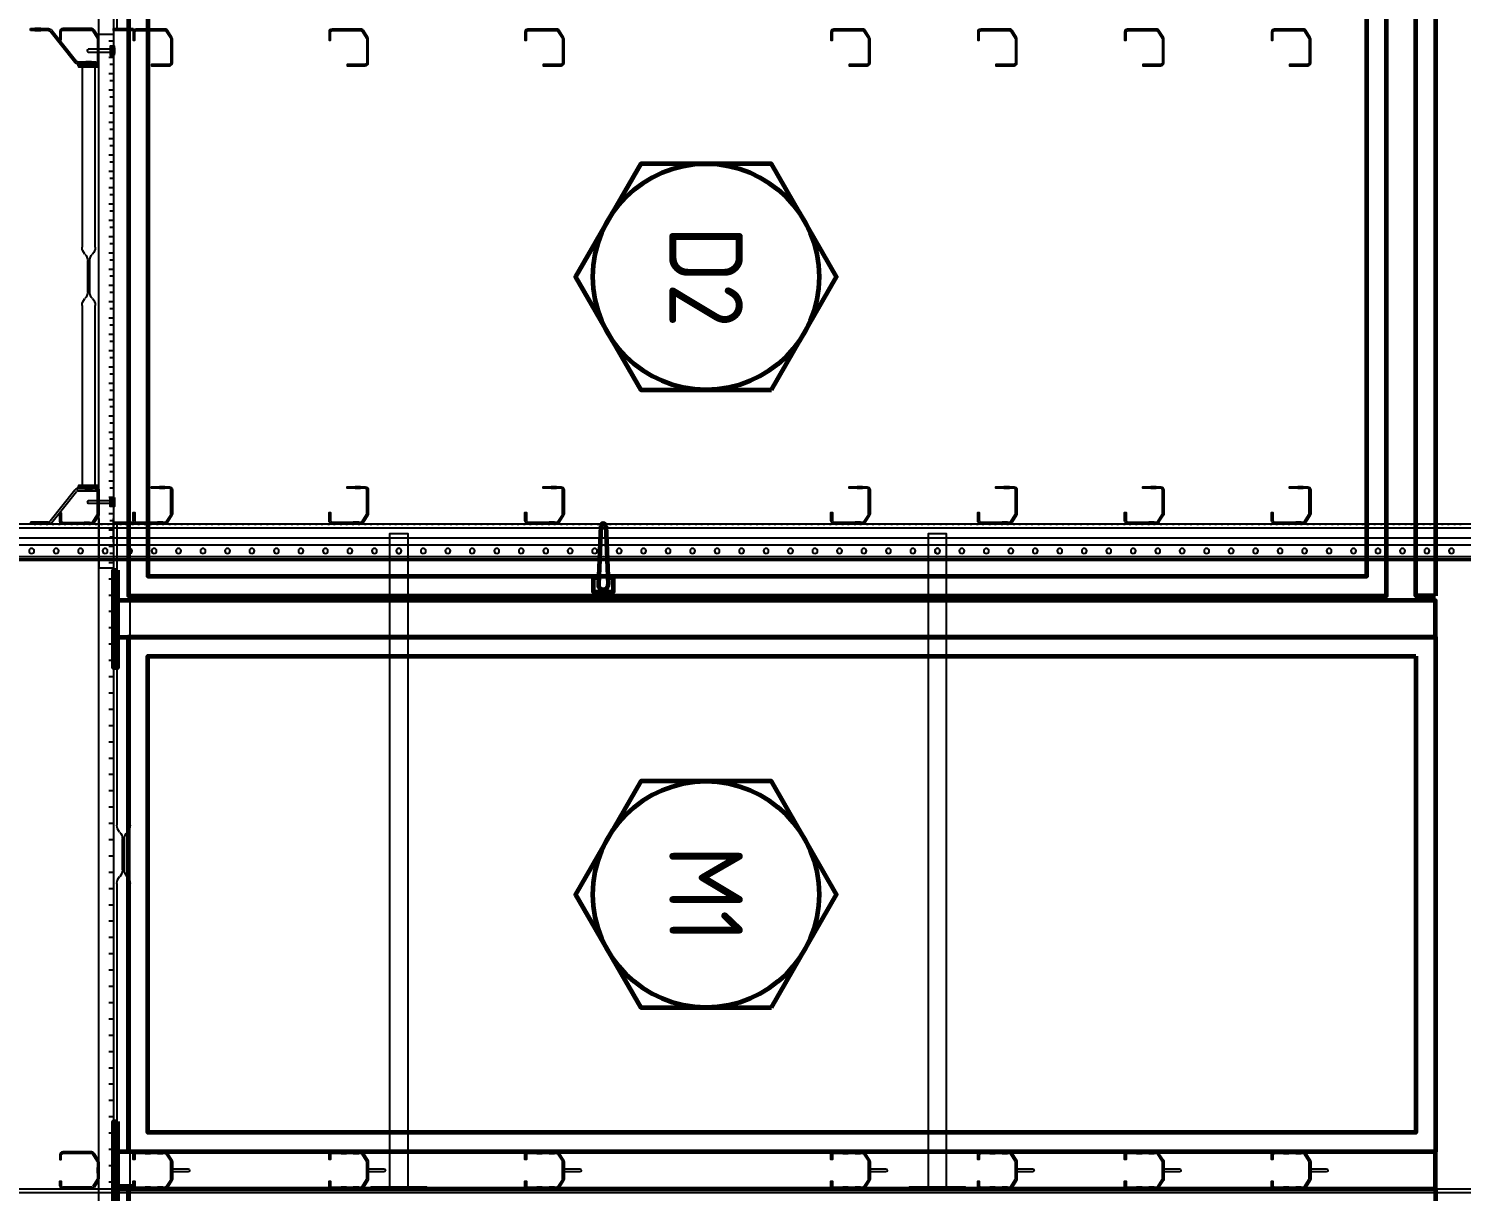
# Model space of a CAD drawing. Header units: millimetres. Extents: x -511490 to -68792, y -77452 to 318982.
# Drawn here: x -508642 to -505716, y 4520 to 6895 of the extents above; entities that cross this region are included whole.
import ezdxf

# ---------------------------------------------------------------- set-up
doc = ezdxf.new("R2010")
doc.units = ezdxf.units.MM
doc.linetypes.add('P05529 MS Rack Elevation$0$HIDDEN', pattern=[0.375, 0.25, -0.125])
doc.linetypes.add('P05529 MS Rack Elevation$1$HIDDEN', pattern=[0.375, 0.25, -0.125])
for name, color, linetype, lineweight in [('Fencing', 62, 'Continuous', 60), ('Multishuttle Phantom', 8, 'Continuous', 25), ('P05529 MS Rack Elevation$0$BRACING', 8, 'Continuous', 25)]:
    doc.layers.add(name, color=color, linetype=linetype, lineweight=lineweight)
doc.layers.add('P05529 MS Rack Elevation$0$Racking', color=8, linetype='Continuous')
doc.layers.add('P05529 MS Rack Plan$0$Racking', color=30, linetype='Continuous')
doc.styles.get("Standard").update_dxf_attribs({"font": 'ISOCP.SHX'})

# ---------------------------------------------------------------- blocks, each defined once
blk = doc.blocks.new('MAINTENANCE_FENCE_ELEV')
at = {"layer": 'Fencing'}
for p, q in [((975, -4162.7), (970, -4282.5)), ((985, -4162.7), (990, -4282.5))]:
    blk.add_line(p, q, dxfattribs=at)
for points in [[(10, -3000.5), (10, -4305.5), (2580, -4305.5), (2580, -3000.5)], [(2680, -4305.5), (2640, -4305.5), (2640, -3000.5), (2680, -3000.5)], [(50, -3040.5), (50, -4265.5), (2540, -4265.5), (2540, -3040.5)], [(1323.4, -3884.9), (1456.7, -3654), (1323.4, -3423), (1056.6, -3423), (923.3, -3654), (1056.6, -3884.9)], [(-12, -4253), (-12, -4453), (-20, -4453), (-20, -4253)], [(2680, -4389.3), (2680, -5442), (10, -5442), (10, -4389.3)], [(2640, -4429.3), (2640, -5402), (50, -5402), (50, -4429.3)], [(1323.4, -5146.7), (1456.7, -4915.7), (1323.4, -4684.7), (1056.6, -4684.7), (923.3, -4915.7), (1056.6, -5146.7)], [(-12, -5379.5), (-12, -5579.5), (-20, -5579.5), (-20, -5379.5)], [(2680, -5517), (2680, -6568.5), (10, -6568.5), (10, -5517)]]:
    blk.add_lwpolyline(points, close=True, dxfattribs=at)
for points in [[(989.4, -4268), (1000, -4268), (1000, -4298), (960, -4298), (960, -4268), (970.6, -4268)], [(-12, -4390.5), (2680, -4390.5), (2680, -4315.5), (-12, -4315.5)], [(-12, -5517), (2680, -5517), (2680, -5442), (-12, -5442)]]:
    blk.add_lwpolyline(points, dxfattribs=at)
for centre in [(1190, -3654), (1190, -4915.7)]:
    blk.add_circle(centre, 231, dxfattribs=at)
for centre, radius, start, end in [((980, -4163), 5, 2.388, 177.612), ((980, -4283), 10, 177.612, 2.388)]:
    blk.add_arc(centre, radius, start, end, dxfattribs=at)
at = {"layer": 'Fencing', "char_height": 150, "attachment_point": 5, "rotation": 270}
for s, insert in [('D2', (1190, -3654)), ('M1', (1190, -4915.7))]:
    blk.add_mtext_dynamic_manual_height_columns(s, width=413.257, gutter_width=12.5, heights=[0], dxfattribs=dict(at, insert=insert))
blk = doc.blocks.new('*U59')
for p, q in [((0, 5750), (0, 5800)), ((8.4, 5800), (8.4, 5750)), ((28.65, 5800), (28.65, 5750)), ((43.13, 5800), (43.13, 5750)), ((67.1, 5800), (67.1, 5750)), ((72.1, 5800), (72.1, 5750)), ((74.5, 5800), (74.5, 5750)), ((0, 5700), (0, 5750)), ((8.4, 5750), (8.4, 5700)), ((28.65, 5750), (28.65, 5700)), ((43.13, 5750), (43.13, 5700)), ((67.1, 5750), (67.1, 5700)), ((72.1, 5750), (72.1, 5700)), ((74.5, 5750), (74.5, 5700)), ((0, 5650), (0, 5700)), ((8.4, 5700), (8.4, 5650)), ((28.65, 5700), (28.65, 5650)), ((43.13, 5700), (43.13, 5650)), ((67.1, 5700), (67.1, 5650)), ((72.1, 5700), (72.1, 5650)), ((74.5, 5700), (74.5, 5650)), ((0, 5600), (0, 5650)), ((8.4, 5650), (8.4, 5600)), ((28.65, 5650), (28.65, 5600)), ((43.13, 5650), (43.13, 5600)), ((67.1, 5650), (67.1, 5600)), ((72.1, 5650), (72.1, 5600)), ((74.5, 5650), (74.5, 5600)), ((0, 5550), (0, 5600)), ((8.4, 5600), (8.4, 5550)), ((28.65, 5600), (28.65, 5550)), ((43.13, 5600), (43.13, 5550)), ((67.1, 5600), (67.1, 5550)), ((72.1, 5600), (72.1, 5550)), ((74.5, 5600), (74.5, 5550)), ((0, 5500), (0, 5550)), ((8.4, 5550), (8.4, 5500)), ((28.65, 5550), (28.65, 5500)), ((43.13, 5550), (43.13, 5500)), ((67.1, 5550), (67.1, 5500)), ((72.1, 5550), (72.1, 5500)), ((74.5, 5550), (74.5, 5500)), ((0, 5450), (0, 5500)), ((8.4, 5500), (8.4, 5450)), ((28.65, 5500), (28.65, 5450)), ((43.13, 5500), (43.13, 5450)), ((67.1, 5500), (67.1, 5450)), ((72.1, 5500), (72.1, 5450)), ((74.5, 5500), (74.5, 5450)), ((0, 5400), (0, 5450)), ((8.4, 5450), (8.4, 5400)), ((28.65, 5450), (28.65, 5400)), ((43.13, 5450), (43.13, 5400)), ((67.1, 5450), (67.1, 5400)), ((72.1, 5450), (72.1, 5400)), ((74.5, 5450), (74.5, 5400)), ((0, 5350), (0, 5400)), ((8.4, 5400), (8.4, 5350)), ((28.65, 5400), (28.65, 5350)), ((43.13, 5400), (43.13, 5350)), ((67.1, 5400), (67.1, 5350)), ((72.1, 5400), (72.1, 5350)), ((74.5, 5400), (74.5, 5350)), ((0, 5300), (0, 5350)), ((8.4, 5350), (8.4, 5300)), ((28.65, 5350), (28.65, 5300)), ((43.13, 5350), (43.13, 5300)), ((67.1, 5350), (67.1, 5300)), ((72.1, 5350), (72.1, 5300)), ((74.5, 5350), (74.5, 5300)), ((0, 5250), (0, 5300)), ((8.4, 5300), (8.4, 5250)), ((28.65, 5300), (28.65, 5250)), ((43.13, 5300), (43.13, 5250)), ((67.1, 5300), (67.1, 5250)), ((72.1, 5300), (72.1, 5250)), ((74.5, 5300), (74.5, 5250)), ((0, 5200), (0, 5250)), ((8.4, 5250), (8.4, 5200)), ((28.65, 5250), (28.65, 5200)), ((43.13, 5250), (43.13, 5200)), ((67.1, 5250), (67.1, 5200)), ((72.1, 5250), (72.1, 5200)), ((74.5, 5250), (74.5, 5200)), ((0, 5150), (0, 5200)), ((8.4, 5200), (8.4, 5150)), ((28.65, 5200), (28.65, 5150)), ((43.13, 5200), (43.13, 5150)), ((67.1, 5200), (67.1, 5150)), ((72.1, 5200), (72.1, 5150)), ((74.5, 5200), (74.5, 5150)), ((0, 5100), (0, 5150)), ((8.4, 5150), (8.4, 5100)), ((28.65, 5150), (28.65, 5100)), ((43.13, 5150), (43.13, 5100)), ((67.1, 5150), (67.1, 5100)), ((72.1, 5150), (72.1, 5100)), ((74.5, 5150), (74.5, 5100)), ((0, 5050), (0, 5100)), ((8.4, 5100), (8.4, 5050)), ((28.65, 5100), (28.65, 5050)), ((43.13, 5100), (43.13, 5050)), ((67.1, 5100), (67.1, 5050)), ((72.1, 5100), (72.1, 5050)), ((74.5, 5100), (74.5, 5050)), ((0, 5000), (0, 5050)), ((8.4, 5050), (8.4, 5000)), ((28.65, 5050), (28.65, 5000)), ((43.13, 5050), (43.13, 5000)), ((67.1, 5050), (67.1, 5000)), ((72.1, 5050), (72.1, 5000)), ((74.5, 5050), (74.5, 5000)), ((0, 4950), (0, 5000)), ((8.4, 5000), (8.4, 4950)), ((28.65, 5000), (28.65, 4950)), ((43.13, 5000), (43.13, 4950)), ((67.1, 5000), (67.1, 4950)), ((72.1, 5000), (72.1, 4950)), ((74.5, 5000), (74.5, 4950)), ((0, 4900), (0, 4950)), ((8.4, 4950), (8.4, 4900)), ((28.65, 4950), (28.65, 4900)), ((43.13, 4950), (43.13, 4900)), ((67.1, 4950), (67.1, 4900)), ((72.1, 4950), (72.1, 4900)), ((74.5, 4950), (74.5, 4900)), ((0, 4850), (0, 4900)), ((8.4, 4900), (8.4, 4850)), ((28.65, 4900), (28.65, 4850)), ((43.13, 4900), (43.13, 4850)), ((67.1, 4900), (67.1, 4850)), ((72.1, 4900), (72.1, 4850)), ((74.5, 4900), (74.5, 4850)), ((0, 4800), (0, 4850)), ((8.4, 4850), (8.4, 4800)), ((28.65, 4850), (28.65, 4800)), ((43.13, 4850), (43.13, 4800)), ((67.1, 4850), (67.1, 4800)), ((72.1, 4850), (72.1, 4800)), ((74.5, 4850), (74.5, 4800)), ((0, 4750), (0, 4800)), ((8.4, 4800), (8.4, 4750)), ((28.65, 4800), (28.65, 4750)), ((43.13, 4800), (43.13, 4750)), ((67.1, 4800), (67.1, 4750)), ((72.1, 4800), (72.1, 4750)), ((74.5, 4800), (74.5, 4750)), ((0, 4700), (0, 4750)), ((8.4, 4750), (8.4, 4700)), ((28.65, 4750), (28.65, 4700)), ((43.13, 4750), (43.13, 4700)), ((67.1, 4750), (67.1, 4700)), ((72.1, 4750), (72.1, 4700)), ((74.5, 4750), (74.5, 4700)), ((0, 4650), (0, 4700)), ((8.4, 4700), (8.4, 4650)), ((28.65, 4700), (28.65, 4650)), ((43.13, 4700), (43.13, 4650)), ((67.1, 4700), (67.1, 4650)), ((72.1, 4700), (72.1, 4650)), ((74.5, 4700), (74.5, 4650)), ((0, 4600), (0, 4650)), ((8.4, 4650), (8.4, 4600)), ((28.65, 4650), (28.65, 4600)), ((43.13, 4650), (43.13, 4600)), ((67.1, 4650), (67.1, 4600)), ((72.1, 4650), (72.1, 4600)), ((74.5, 4650), (74.5, 4600)), ((0, 4550), (0, 4600)), ((8.4, 4600), (8.4, 4550)), ((28.65, 4600), (28.65, 4550)), ((43.13, 4600), (43.13, 4550)), ((67.1, 4600), (67.1, 4550)), ((72.1, 4600), (72.1, 4550)), ((74.5, 4600), (74.5, 4550)), ((0, 4500), (0, 4550)), ((8.4, 4550), (8.4, 4500)), ((28.65, 4550), (28.65, 4500)), ((43.13, 4550), (43.13, 4500)), ((67.1, 4550), (67.1, 4500)), ((72.1, 4550), (72.1, 4500)), ((74.5, 4550), (74.5, 4500)), ((0, 4450), (0, 4500)), ((8.4, 4500), (8.4, 4450)), ((28.65, 4500), (28.65, 4450)), ((43.13, 4500), (43.13, 4450)), ((67.1, 4500), (67.1, 4450)), ((72.1, 4500), (72.1, 4450)), ((74.5, 4500), (74.5, 4450)), ((0, 4400), (0, 4450)), ((8.4, 4450), (8.4, 4400)), ((28.65, 4450), (28.65, 4400)), ((43.13, 4450), (43.13, 4400)), ((67.1, 4450), (67.1, 4400)), ((72.1, 4450), (72.1, 4400)), ((74.5, 4450), (74.5, 4400)), ((0, 4350), (0, 4400)), ((8.4, 4400), (8.4, 4350)), ((28.65, 4400), (28.65, 4350)), ((43.13, 4400), (43.13, 4350)), ((67.1, 4400), (67.1, 4350)), ((72.1, 4400), (72.1, 4350)), ((74.5, 4400), (74.5, 4350)), ((0, 4300), (0, 4350)), ((8.4, 4350), (8.4, 4300)), ((28.65, 4350), (28.65, 4300)), ((43.13, 4350), (43.13, 4300)), ((67.1, 4350), (67.1, 4300)), ((72.1, 4350), (72.1, 4300)), ((74.5, 4350), (74.5, 4300)), ((0, 4250), (0, 4300)), ((8.4, 4300), (8.4, 4250)), ((28.65, 4300), (28.65, 4250)), ((43.13, 4300), (43.13, 4250)), ((67.1, 4300), (67.1, 4250)), ((72.1, 4300), (72.1, 4250)), ((74.5, 4300), (74.5, 4250)), ((0, 4200), (0, 4250)), ((8.4, 4250), (8.4, 4200)), ((28.65, 4250), (28.65, 4200)), ((43.13, 4250), (43.13, 4200)), ((67.1, 4250), (67.1, 4200)), ((72.1, 4250), (72.1, 4200)), ((74.5, 4250), (74.5, 4200)), ((0, 4150), (0, 4200)), ((8.4, 4200), (8.4, 4150)), ((28.65, 4200), (28.65, 4150)), ((43.13, 4200), (43.13, 4150)), ((67.1, 4200), (67.1, 4150)), ((72.1, 4200), (72.1, 4150)), ((74.5, 4200), (74.5, 4150)), ((0, 4100), (0, 4150)), ((8.4, 4150), (8.4, 4100)), ((28.65, 4150), (28.65, 4100)), ((43.13, 4150), (43.13, 4100)), ((67.1, 4150), (67.1, 4100)), ((72.1, 4150), (72.1, 4100)), ((74.5, 4150), (74.5, 4100)), ((0, 4050), (0, 4100)), ((8.4, 4100), (8.4, 4050)), ((28.65, 4100), (28.65, 4050)), ((43.13, 4100), (43.13, 4050)), ((67.1, 4100), (67.1, 4050)), ((72.1, 4100), (72.1, 4050)), ((74.5, 4100), (74.5, 4050)), ((0, 4000), (0, 4050)), ((8.4, 4050), (8.4, 4000)), ((28.65, 4050), (28.65, 4000)), ((43.13, 4050), (43.13, 4000)), ((67.1, 4050), (67.1, 4000)), ((72.1, 4050), (72.1, 4000)), ((74.5, 4050), (74.5, 4000)), ((0, 3950), (0, 4000)), ((8.4, 4000), (8.4, 3950)), ((28.65, 4000), (28.65, 3950)), ((43.13, 4000), (43.13, 3950)), ((67.1, 4000), (67.1, 3950)), ((72.1, 4000), (72.1, 3950)), ((74.5, 4000), (74.5, 3950)), ((0, 3900), (0, 3950)), ((8.4, 3950), (8.4, 3900)), ((28.65, 3950), (28.65, 3900)), ((43.13, 3950), (43.13, 3900)), ((67.1, 3950), (67.1, 3900)), ((72.1, 3950), (72.1, 3900)), ((74.5, 3950), (74.5, 3900)), ((0, 3850), (0, 3900)), ((8.4, 3900), (8.4, 3850)), ((28.65, 3900), (28.65, 3850)), ((43.13, 3900), (43.13, 3850)), ((67.1, 3900), (67.1, 3850)), ((72.1, 3900), (72.1, 3850)), ((74.5, 3900), (74.5, 3850)), ((0, 3800), (0, 3850)), ((8.4, 3850), (8.4, 3800)), ((28.65, 3850), (28.65, 3800)), ((43.13, 3850), (43.13, 3800)), ((67.1, 3850), (67.1, 3800)), ((72.1, 3850), (72.1, 3800)), ((74.5, 3850), (74.5, 3800)), ((0, 3750), (0, 3800)), ((8.4, 3800), (8.4, 3750)), ((28.65, 3800), (28.65, 3750)), ((43.13, 3800), (43.13, 3750)), ((67.1, 3800), (67.1, 3750)), ((72.1, 3800), (72.1, 3750)), ((74.5, 3800), (74.5, 3750)), ((0, 3700), (0, 3750)), ((8.4, 3750), (8.4, 3700)), ((28.65, 3750), (28.65, 3700)), ((43.13, 3750), (43.13, 3700)), ((67.1, 3750), (67.1, 3700)), ((72.1, 3750), (72.1, 3700)), ((74.5, 3750), (74.5, 3700)), ((0, 3650), (0, 3700)), ((8.4, 3700), (8.4, 3650)), ((28.65, 3700), (28.65, 3650)), ((43.13, 3700), (43.13, 3650)), ((67.1, 3700), (67.1, 3650)), ((72.1, 3700), (72.1, 3650)), ((74.5, 3700), (74.5, 3650)), ((0, 3600), (0, 3650)), ((8.4, 3650), (8.4, 3600)), ((28.65, 3650), (28.65, 3600)), ((43.13, 3650), (43.13, 3600)), ((67.1, 3650), (67.1, 3600)), ((72.1, 3650), (72.1, 3600)), ((74.5, 3650), (74.5, 3600)), ((0, 3550), (0, 3600)), ((8.4, 3600), (8.4, 3550)), ((28.65, 3600), (28.65, 3550)), ((43.13, 3600), (43.13, 3550)), ((67.1, 3600), (67.1, 3550)), ((72.1, 3600), (72.1, 3550)), ((74.5, 3600), (74.5, 3550)), ((0, 3500), (0, 3550)), ((8.4, 3550), (8.4, 3500)), ((28.65, 3550), (28.65, 3500)), ((43.13, 3550), (43.13, 3500)), ((67.1, 3550), (67.1, 3500)), ((72.1, 3550), (72.1, 3500)), ((74.5, 3550), (74.5, 3500)), ((0, 3450), (0, 3500)), ((8.4, 3500), (8.4, 3450)), ((28.65, 3500), (28.65, 3450)), ((43.13, 3500), (43.13, 3450)), ((67.1, 3500), (67.1, 3450)), ((72.1, 3500), (72.1, 3450)), ((74.5, 3500), (74.5, 3450)), ((0, 3400), (0, 3450)), ((8.4, 3450), (8.4, 3400)), ((28.65, 3450), (28.65, 3400)), ((43.13, 3450), (43.13, 3400)), ((67.1, 3450), (67.1, 3400)), ((72.1, 3450), (72.1, 3400)), ((74.5, 3450), (74.5, 3400)), ((0, 3350), (0, 3400)), ((8.4, 3400), (8.4, 3350)), ((28.65, 3400), (28.65, 3350)), ((43.13, 3400), (43.13, 3350)), ((67.1, 3400), (67.1, 3350)), ((72.1, 3400), (72.1, 3350)), ((74.5, 3400), (74.5, 3350)), ((0, 3300), (0, 3350)), ((8.4, 3350), (8.4, 3300)), ((28.65, 3350), (28.65, 3300)), ((43.13, 3350), (43.13, 3300)), ((67.1, 3350), (67.1, 3300)), ((72.1, 3350), (72.1, 3300)), ((74.5, 3350), (74.5, 3300)), ((0, 3250), (0, 3300)), ((8.4, 3300), (8.4, 3250)), ((28.65, 3300), (28.65, 3250)), ((43.13, 3300), (43.13, 3250)), ((67.1, 3300), (67.1, 3250)), ((72.1, 3300), (72.1, 3250)), ((74.5, 3300), (74.5, 3250)), ((0, 3200), (0, 3250)), ((8.4, 3250), (8.4, 3200)), ((28.65, 3250), (28.65, 3200)), ((43.13, 3250), (43.13, 3200)), ((67.1, 3250), (67.1, 3200)), ((72.1, 3250), (72.1, 3200)), ((74.5, 3250), (74.5, 3200)), ((0, 3150), (0, 3200)), ((8.4, 3200), (8.4, 3150)), ((28.65, 3200), (28.65, 3150)), ((43.13, 3200), (43.13, 3150)), ((67.1, 3200), (67.1, 3150)), ((72.1, 3200), (72.1, 3150)), ((74.5, 3200), (74.5, 3150)), ((0, 3100), (0, 3150)), ((8.4, 3150), (8.4, 3100)), ((28.65, 3150), (28.65, 3100)), ((43.13, 3150), (43.13, 3100)), ((67.1, 3150), (67.1, 3100)), ((72.1, 3150), (72.1, 3100)), ((74.5, 3150), (74.5, 3100)), ((0, 3050), (0, 3100)), ((8.4, 3100), (8.4, 3050)), ((28.65, 3100), (28.65, 3050)), ((43.13, 3100), (43.13, 3050)), ((67.1, 3100), (67.1, 3050)), ((72.1, 3100), (72.1, 3050)), ((74.5, 3100), (74.5, 3050)), ((0, 3000), (0, 3050)), ((8.4, 3050), (8.4, 3000)), ((28.65, 3050), (28.65, 3000)), ((43.13, 3050), (43.13, 3000)), ((67.1, 3050), (67.1, 3000)), ((72.1, 3050), (72.1, 3000)), ((74.5, 3050), (74.5, 3000)), ((0, 2950), (0, 3000)), ((8.4, 3000), (8.4, 2950)), ((28.65, 3000), (28.65, 2950)), ((43.13, 3000), (43.13, 2950)), ((67.1, 3000), (67.1, 2950)), ((72.1, 3000), (72.1, 2950)), ((74.5, 3000), (74.5, 2950)), ((0, 2900), (0, 2950)), ((8.4, 2950), (8.4, 2900)), ((28.65, 2950), (28.65, 2900)), ((43.13, 2950), (43.13, 2900)), ((67.1, 2950), (67.1, 2900)), ((72.1, 2950), (72.1, 2900)), ((74.5, 2950), (74.5, 2900)), ((0, 2850), (0, 2900)), ((8.4, 2900), (8.4, 2850)), ((28.65, 2900), (28.65, 2850)), ((43.13, 2900), (43.13, 2850)), ((67.1, 2900), (67.1, 2850)), ((72.1, 2900), (72.1, 2850)), ((74.5, 2900), (74.5, 2850)), ((0, 2800), (0, 2850)), ((8.4, 2850), (8.4, 2800)), ((28.65, 2850), (28.65, 2800)), ((43.13, 2850), (43.13, 2800)), ((67.1, 2850), (67.1, 2800)), ((72.1, 2850), (72.1, 2800)), ((74.5, 2850), (74.5, 2800))]:
    blk.add_line(p, q)
for points in [[(2.4, 5757), (0, 5757), (0, 5768), (2.4, 5768)], [(2.4, 5732), (0, 5732), (0, 5743), (2.4, 5743)], [(2.4, 5707), (0, 5707), (0, 5718), (2.4, 5718)], [(2.4, 5682), (0, 5682), (0, 5693), (2.4, 5693)], [(2.4, 5657), (0, 5657), (0, 5668), (2.4, 5668)], [(2.4, 5632), (0, 5632), (0, 5643), (2.4, 5643)], [(2.4, 5607), (0, 5607), (0, 5618), (2.4, 5618)], [(2.4, 5582), (0, 5582), (0, 5593), (2.4, 5593)], [(2.4, 5557), (0, 5557), (0, 5568), (2.4, 5568)], [(2.4, 5532), (0, 5532), (0, 5543), (2.4, 5543)], [(2.4, 5507), (0, 5507), (0, 5518), (2.4, 5518)], [(2.4, 5482), (0, 5482), (0, 5493), (2.4, 5493)], [(2.4, 5457), (0, 5457), (0, 5468), (2.4, 5468)], [(2.4, 5432), (0, 5432), (0, 5443), (2.4, 5443)], [(2.4, 5407), (0, 5407), (0, 5418), (2.4, 5418)], [(2.4, 5382), (0, 5382), (0, 5393), (2.4, 5393)], [(2.4, 5357), (0, 5357), (0, 5368), (2.4, 5368)], [(2.4, 5332), (0, 5332), (0, 5343), (2.4, 5343)], [(2.4, 5307), (0, 5307), (0, 5318), (2.4, 5318)], [(2.4, 5282), (0, 5282), (0, 5293), (2.4, 5293)], [(2.4, 5257), (0, 5257), (0, 5268), (2.4, 5268)], [(2.4, 5232), (0, 5232), (0, 5243), (2.4, 5243)], [(2.4, 5207), (0, 5207), (0, 5218), (2.4, 5218)], [(2.4, 5182), (0, 5182), (0, 5193), (2.4, 5193)], [(2.4, 5157), (0, 5157), (0, 5168), (2.4, 5168)], [(2.4, 5132), (0, 5132), (0, 5143), (2.4, 5143)], [(2.4, 5107), (0, 5107), (0, 5118), (2.4, 5118)], [(2.4, 5082), (0, 5082), (0, 5093), (2.4, 5093)], [(2.4, 5057), (0, 5057), (0, 5068), (2.4, 5068)], [(2.4, 5032), (0, 5032), (0, 5043), (2.4, 5043)], [(2.4, 5007), (0, 5007), (0, 5018), (2.4, 5018)], [(2.4, 4982), (0, 4982), (0, 4993), (2.4, 4993)], [(2.4, 4957), (0, 4957), (0, 4968), (2.4, 4968)], [(2.4, 4932), (0, 4932), (0, 4943), (2.4, 4943)], [(2.4, 4907), (0, 4907), (0, 4918), (2.4, 4918)], [(2.4, 4882), (0, 4882), (0, 4893), (2.4, 4893)], [(2.4, 4857), (0, 4857), (0, 4868), (2.4, 4868)], [(2.4, 4832), (0, 4832), (0, 4843), (2.4, 4843)], [(2.4, 4807), (0, 4807), (0, 4818), (2.4, 4818)], [(2.4, 4782), (0, 4782), (0, 4793), (2.4, 4793)], [(2.4, 4757), (0, 4757), (0, 4768), (2.4, 4768)], [(2.4, 4732), (0, 4732), (0, 4743), (2.4, 4743)], [(2.4, 4707), (0, 4707), (0, 4718), (2.4, 4718)], [(2.4, 4682), (0, 4682), (0, 4693), (2.4, 4693)], [(2.4, 4657), (0, 4657), (0, 4668), (2.4, 4668)], [(2.4, 4632), (0, 4632), (0, 4643), (2.4, 4643)], [(2.4, 4607), (0, 4607), (0, 4618), (2.4, 4618)], [(2.4, 4582), (0, 4582), (0, 4593), (2.4, 4593)], [(2.4, 4557), (0, 4557), (0, 4568), (2.4, 4568)], [(2.4, 4532), (0, 4532), (0, 4543), (2.4, 4543)], [(2.4, 4507), (0, 4507), (0, 4518), (2.4, 4518)], [(2.4, 4482), (0, 4482), (0, 4493), (2.4, 4493)], [(2.4, 4457), (0, 4457), (0, 4468), (2.4, 4468)], [(2.4, 4432), (0, 4432), (0, 4443), (2.4, 4443)], [(2.4, 4407), (0, 4407), (0, 4418), (2.4, 4418)], [(2.4, 4382), (0, 4382), (0, 4393), (2.4, 4393)], [(2.4, 4357), (0, 4357), (0, 4368), (2.4, 4368)], [(2.4, 4332), (0, 4332), (0, 4343), (2.4, 4343)], [(2.4, 4307), (0, 4307), (0, 4318), (2.4, 4318)], [(2.4, 4282), (0, 4282), (0, 4293), (2.4, 4293)], [(2.4, 4257), (0, 4257), (0, 4268), (2.4, 4268)], [(2.4, 4232), (0, 4232), (0, 4243), (2.4, 4243)], [(2.4, 4207), (0, 4207), (0, 4218), (2.4, 4218)], [(2.4, 4182), (0, 4182), (0, 4193), (2.4, 4193)], [(2.4, 4157), (0, 4157), (0, 4168), (2.4, 4168)], [(2.4, 4132), (0, 4132), (0, 4143), (2.4, 4143)], [(2.4, 4107), (0, 4107), (0, 4118), (2.4, 4118)], [(2.4, 4082), (0, 4082), (0, 4093), (2.4, 4093)], [(2.4, 4057), (0, 4057), (0, 4068), (2.4, 4068)], [(2.4, 4032), (0, 4032), (0, 4043), (2.4, 4043)], [(2.4, 4007), (0, 4007), (0, 4018), (2.4, 4018)], [(2.4, 3982), (0, 3982), (0, 3993), (2.4, 3993)], [(2.4, 3957), (0, 3957), (0, 3968), (2.4, 3968)], [(2.4, 3932), (0, 3932), (0, 3943), (2.4, 3943)], [(2.4, 3907), (0, 3907), (0, 3918), (2.4, 3918)], [(2.4, 3882), (0, 3882), (0, 3893), (2.4, 3893)], [(2.4, 3857), (0, 3857), (0, 3868), (2.4, 3868)], [(2.4, 3832), (0, 3832), (0, 3843), (2.4, 3843)], [(2.4, 3807), (0, 3807), (0, 3818), (2.4, 3818)], [(2.4, 3782), (0, 3782), (0, 3793), (2.4, 3793)], [(2.4, 3757), (0, 3757), (0, 3768), (2.4, 3768)], [(2.4, 3732), (0, 3732), (0, 3743), (2.4, 3743)], [(2.4, 3707), (0, 3707), (0, 3718), (2.4, 3718)], [(2.4, 3682), (0, 3682), (0, 3693), (2.4, 3693)], [(2.4, 3657), (0, 3657), (0, 3668), (2.4, 3668)], [(2.4, 3632), (0, 3632), (0, 3643), (2.4, 3643)], [(2.4, 3607), (0, 3607), (0, 3618), (2.4, 3618)], [(2.4, 3582), (0, 3582), (0, 3593), (2.4, 3593)], [(2.4, 3557), (0, 3557), (0, 3568), (2.4, 3568)], [(2.4, 3532), (0, 3532), (0, 3543), (2.4, 3543)], [(2.4, 3507), (0, 3507), (0, 3518), (2.4, 3518)], [(2.4, 3482), (0, 3482), (0, 3493), (2.4, 3493)], [(2.4, 3457), (0, 3457), (0, 3468), (2.4, 3468)], [(2.4, 3432), (0, 3432), (0, 3443), (2.4, 3443)], [(2.4, 3407), (0, 3407), (0, 3418), (2.4, 3418)], [(2.4, 3382), (0, 3382), (0, 3393), (2.4, 3393)], [(2.4, 3357), (0, 3357), (0, 3368), (2.4, 3368)], [(2.4, 3332), (0, 3332), (0, 3343), (2.4, 3343)], [(2.4, 3307), (0, 3307), (0, 3318), (2.4, 3318)], [(2.4, 3282), (0, 3282), (0, 3293), (2.4, 3293)], [(2.4, 3257), (0, 3257), (0, 3268), (2.4, 3268)], [(2.4, 3232), (0, 3232), (0, 3243), (2.4, 3243)], [(2.4, 3207), (0, 3207), (0, 3218), (2.4, 3218)], [(2.4, 3182), (0, 3182), (0, 3193), (2.4, 3193)], [(2.4, 3157), (0, 3157), (0, 3168), (2.4, 3168)], [(2.4, 3132), (0, 3132), (0, 3143), (2.4, 3143)], [(2.4, 3107), (0, 3107), (0, 3118), (2.4, 3118)], [(2.4, 3082), (0, 3082), (0, 3093), (2.4, 3093)], [(2.4, 3057), (0, 3057), (0, 3068), (2.4, 3068)], [(2.4, 3032), (0, 3032), (0, 3043), (2.4, 3043)], [(2.4, 3007), (0, 3007), (0, 3018), (2.4, 3018)], [(2.4, 2982), (0, 2982), (0, 2993), (2.4, 2993)], [(2.4, 2957), (0, 2957), (0, 2968), (2.4, 2968)], [(2.4, 2932), (0, 2932), (0, 2943), (2.4, 2943)], [(2.4, 2907), (0, 2907), (0, 2918), (2.4, 2918)], [(2.4, 2882), (0, 2882), (0, 2893), (2.4, 2893)], [(2.4, 2857), (0, 2857), (0, 2868), (2.4, 2868)]]:
    blk.add_lwpolyline(points)
for centre, start, end in [((55, 5750), 0, 180), ((55, 5750), 180, 0), ((55, 5700), 0, 180), ((55, 5700), 180, 0), ((55, 5650), 0, 180), ((55, 5650), 180, 0), ((55, 5600), 0, 180), ((55, 5600), 180, 0), ((55, 5550), 0, 180), ((55, 5550), 180, 0), ((55, 5500), 0, 180), ((55, 5500), 180, 0), ((55, 5450), 0, 180), ((55, 5450), 180, 0), ((55, 5400), 0, 180), ((55, 5400), 180, 0), ((55, 5350), 0, 180), ((55, 5350), 180, 0), ((55, 5300), 0, 180), ((55, 5300), 180, 0), ((55, 5250), 0, 180), ((55, 5250), 180, 0), ((55, 5200), 0, 180), ((55, 5200), 180, 0), ((55, 5150), 0, 180), ((55, 5150), 180, 0), ((55, 5100), 0, 180), ((55, 5100), 180, 0), ((55, 5050), 0, 180), ((55, 5050), 180, 0), ((55, 5000), 0, 180), ((55, 5000), 180, 0), ((55, 4950), 0, 180), ((55, 4950), 180, 0), ((55, 4900), 0, 180), ((55, 4900), 180, 0), ((55, 4850), 0, 180), ((55, 4850), 180, 0), ((55, 4800), 0, 180), ((55, 4800), 180, 0), ((55, 4750), 0, 180), ((55, 4750), 180, 0), ((55, 4700), 0, 180), ((55, 4700), 180, 0), ((55, 4650), 0, 180), ((55, 4650), 180, 0), ((55, 4600), 0, 180), ((55, 4600), 180, 0), ((55, 4550), 0, 180), ((55, 4550), 180, 0), ((55, 4500), 0, 180), ((55, 4500), 180, 0), ((55, 4450), 0, 180), ((55, 4450), 180, 0), ((55, 4400), 0, 180), ((55, 4400), 180, 0), ((55, 4350), 0, 180), ((55, 4350), 180, 0), ((55, 4300), 0, 180), ((55, 4300), 180, 0), ((55, 4250), 0, 180), ((55, 4250), 180, 0), ((55, 4200), 0, 180), ((55, 4200), 180, 0), ((55, 4150), 0, 180), ((55, 4150), 180, 0), ((55, 4100), 0, 180), ((55, 4100), 180, 0), ((55, 4050), 0, 180), ((55, 4050), 180, 0), ((55, 4000), 0, 180), ((55, 4000), 180, 0), ((55, 3950), 0, 180), ((55, 3950), 180, 0), ((55, 3900), 0, 180), ((55, 3900), 180, 0), ((55, 3850), 0, 180), ((55, 3850), 180, 0), ((55, 3800), 0, 180), ((55, 3800), 180, 0), ((55, 3750), 0, 180), ((55, 3750), 180, 0), ((55, 3700), 0, 180), ((55, 3700), 180, 0), ((55, 3650), 0, 180), ((55, 3650), 180, 0), ((55, 3600), 0, 180), ((55, 3600), 180, 0), ((55, 3550), 0, 180), ((55, 3550), 180, 0), ((55, 3500), 0, 180), ((55, 3500), 180, 0), ((55, 3450), 0, 180), ((55, 3450), 180, 0), ((55, 3400), 0, 180), ((55, 3400), 180, 0), ((55, 3350), 0, 180), ((55, 3350), 180, 0), ((55, 3300), 0, 180), ((55, 3300), 180, 0), ((55, 3250), 0, 180), ((55, 3250), 180, 0), ((55, 3200), 0, 180), ((55, 3200), 180, 0), ((55, 3150), 0, 180), ((55, 3150), 180, 0), ((55, 3100), 0, 180), ((55, 3100), 180, 0), ((55, 3050), 0, 180), ((55, 3050), 180, 0), ((55, 3000), 0, 180), ((55, 3000), 180, 0), ((55, 2950), 0, 180), ((55, 2950), 180, 0), ((55, 2900), 0, 180), ((55, 2900), 180, 0), ((55, 2850), 0, 180), ((55, 2850), 180, 0)]:
    blk.add_arc(centre, 5.2, start, end)
blk = doc.blocks.new('*U54')
for points in [[(0, 95), (3, 95), (3, -20), (0, -20)], [(0, 80.5), (3, 80.5), (3, 69.5), (0, 69.5)], [(0, -5.5), (3, -5.5), (3, 5.5), (0, 5.5)]]:
    blk.add_lwpolyline(points, close=True)
blk.add_lwpolyline([(3, 56.25), (1338, 56.25), (1338, 18.75), (3, 18.75)])
blk.add_circle((1303, 37.5), 5.5)
blk = doc.blocks.new('P05529 MS Rack Elevation$0$Frame Standoff')
blk.add_blockref('*U59', (-1358, 0))
at = {"extrusion": (0, 0, -1), "zscale": -1}
for p in [(0, 4662.5), (0, 3562.5)]:
    blk.add_blockref('*U54', p, dxfattribs=at)
blk = doc.blocks.new('*U30')
for points in [[(12318, 19, 0.414214), (12312, 25), (12263.1, 25, 0.142766), (12259.9, 24.1), (12245.8, 15.1, 0.256291), (12243, 10), (12243, -49, 0.414214), (12249, -55), (12265.6, -55), (12265.6, -52), (12249, -52, -0.414214), (12246, -49), (12246, 10, -0.256291), (12247.4, 12.5), (12261.5, 21.5, -0.142766), (12263.1, 22), (12312, 22, -0.414214), (12315, 19), (12315, -18), (12318, -18)], [(13178, 19, -0.414214), (13184, 25), (13232.9, 25, -0.142766), (13236.1, 24.1), (13250.2, 15.1, -0.256291), (13253, 10), (13253, -49, -0.414214), (13247, -55), (13230.4, -55), (13230.4, -52), (13247, -52, 0.414214), (13250, -49), (13250, 10, 0.256291), (13248.6, 12.5), (13234.5, 21.5, 0.142766), (13232.9, 22), (13184, 22, 0.414214), (13181, 19), (13181, -18), (13178, -18)], [(14543, -52), (14552.4, -52), (14552.4, -55), (14543, -55, -0.414214), (14537, -49), (14537, 10, -0.256291), (14539.8, 15.1), (14553.9, 24.1, -0.142766), (14557.1, 25), (14591.9, 25, -0.142766), (14595.1, 24.1), (14609.2, 15.1, -0.256291), (14612, 10), (14612, -49, -0.414214), (14606, -55), (14596.6, -55), (14596.6, -52), (14606, -52, 0.414214), (14609, -49), (14609, 10, 0.256291), (14607.6, 12.5), (14593.5, 21.5, 0.142766), (14591.9, 22), (14557.1, 22, 0.142766), (14555.5, 21.5), (14541.4, 12.5, 0.256291), (14540, 10), (14540, -49, 0.414214)]]:
    blk.add_lwpolyline(points, format="xyb", close=True)
for points in [[(12243, 5.5), (12246, 5.5), (12246, -5.5), (12243, -5.5)], [(12315, 9.5), (12318, 9.5), (12318, -1.5), (12315, -1.5)], [(13181, 9.5), (13178, 9.5), (13178, -1.5), (13181, -1.5)], [(13253, 5.5), (13250, 5.5), (13250, -5.5), (13253, -5.5)], [(14540, 5.5), (14537, 5.5), (14537, -5.5), (14540, -5.5)], [(14580, 25), (14569, 25), (14569, 22), (14580, 22)], [(14612, 5.5), (14609, 5.5), (14609, -5.5), (14612, -5.5)], [(14540, -19.5), (14537, -19.5), (14537, -30.5), (14540, -30.5)], [(14612, -19.5), (14609, -19.5), (14609, -30.5), (14612, -30.5)]]:
    blk.add_lwpolyline(points, close=True)
blk = doc.blocks.new('*U52')
for p, q in [((610, 2), (673, 2)), ((610, -2), (673, -2))]:
    blk.add_line(p, q)
for points in [[(0, 20), (-4, 20), (-4, -20), (0, -20)], [(636, 2), (647, 2), (647, -2), (636, -2)], [(1287, 20), (1283, 20), (1283, -20), (1287, -20)]]:
    blk.add_lwpolyline(points, close=True)
for points in [[(582, -13.5), (0, -13.5), (0, 13.5), (582, 13.5)], [(701, 13.5), (1283, 13.5), (1283, -13.5), (701, -13.5)]]:
    blk.add_lwpolyline(points)
for centre, start, end in [((582, -6.5), 45.5409, 90), ((610, 22), 225.5409, 270), ((673, 22), 270, 314.4591), ((701, -6.5), 90, 134.4591), ((582, 6.5), 270, 314.4591), ((610, -22), 90, 134.4591), ((673, -22), 45.5409, 90), ((701, 6.5), 225.5409, 270)]:
    blk.add_arc(centre, 20, start, end)
blk = doc.blocks.new('*U51')
for p, q in [((643.5, 2), (706.5, 2)), ((643.5, -2), (706.5, -2))]:
    blk.add_line(p, q)
for points in [[(0, 20), (-4, 20), (-4, -20), (0, -20)], [(669.5, 2), (680.5, 2), (680.5, -2), (669.5, -2)], [(1354, 20), (1350, 20), (1350, -20), (1354, -20)]]:
    blk.add_lwpolyline(points, close=True)
for points in [[(615.5, -13.5), (0, -13.5), (0, 13.5), (615.5, 13.5)], [(734.5, 13.5), (1350, 13.5), (1350, -13.5), (734.5, -13.5)]]:
    blk.add_lwpolyline(points)
for centre, start, end in [((615.5, -6.5), 45.5409, 90), ((643.5, 22), 225.5409, 270), ((706.5, 22), 270, 314.4591), ((734.5, -6.5), 90, 134.4591), ((615.5, 6.5), 270, 314.4591), ((643.5, -22), 90, 134.4591), ((706.5, -22), 45.5409, 90), ((734.5, 6.5), 225.5409, 270)]:
    blk.add_arc(centre, 20, start, end)
blk = doc.blocks.new('*U50')
for p, q in [((395.5, 2), (458.5, 2)), ((395.5, -2), (458.5, -2))]:
    blk.add_line(p, q)
for points in [[(0, 20), (-4, 20), (-4, -20), (0, -20)], [(421.5, 2), (432.5, 2), (432.5, -2), (421.5, -2)], [(858, 20), (854, 20), (854, -20), (858, -20)]]:
    blk.add_lwpolyline(points, close=True)
for points in [[(367.5, -13.5), (0, -13.5), (0, 13.5), (367.5, 13.5)], [(486.5, 13.5), (854, 13.5), (854, -13.5), (486.5, -13.5)]]:
    blk.add_lwpolyline(points)
for centre, start, end in [((367.5, -6.5), 45.5409, 90), ((395.5, 22), 225.5409, 270), ((458.5, 22), 270, 314.4591), ((486.5, -6.5), 90, 134.4591), ((367.5, 6.5), 270, 314.4591), ((395.5, -22), 90, 134.4591), ((458.5, -22), 45.5409, 90), ((486.5, 6.5), 225.5409, 270)]:
    blk.add_arc(centre, 20, start, end)
blk = doc.blocks.new('P05529 MS Rack Elevation$0$Rail Front')
blk.add_lwpolyline([(75, 19, 0.414214), (69, 25), (20.1, 25, 0.142766), (16.9, 24.1), (2.8, 15.1, 0.256291), (0, 10), (0, -49, 0.414214), (6, -55), (22.6, -55), (22.6, -52), (6, -52, -0.414214), (3, -49), (3, 10, -0.256291), (4.4, 12.5), (18.5, 21.5, -0.142766), (20.1, 22), (69, 22, -0.414214), (72, 19), (72, -18), (75, -18)], format="xyb", close=True)
for points in [[(0, 5.5), (3, 5.5), (3, -5.5), (0, -5.5)], [(72, 9.5), (75, 9.5), (75, -1.5), (72, -1.5)]]:
    blk.add_lwpolyline(points, close=True)
blk = doc.blocks.new('P05529 MS Rack Elevation$0$PLAN BRACE END')
at = {"layer": 'P05529 MS Rack Elevation$0$BRACING', "extrusion": (0, 0, -1), "zscale": -1}
for name, p in [('*U52', (-10958, -75)), ('*U51', (-13320, -75)), ('*U52', (-14611, -75)), ('*U50', (-11891, -146))]:
    blk.add_blockref(name, p, dxfattribs=at)
at = {"layer": 'P05529 MS Rack Elevation$0$Racking'}
blk.add_blockref('P05529 MS Rack Elevation$0$Rail Front', (10958, -150), dxfattribs=at)
at = {"layer": 'P05529 MS Rack Elevation$0$Racking', "xscale": -1}
blk.add_blockref('P05529 MS Rack Elevation$0$Rail Front', (11970, -150), dxfattribs=at)
blk = doc.blocks.new('P05529 MS Rack Elevation$0$Tek screw #14-10 x 50')
for p, q in [((-5.8, 1.9), (-7.1, 1.1)), ((-7.1, 0), (-7.1, 1.1)), ((-7.1, 1.1), (7.1, 1.1)), ((-7.1, 0), (7.1, 0)), ((-5.8, 5.6), (-5.8, 1.9)), ((-4.3, 6), (4.3, 6)), ((-2.9, 5.6), (-2.9, 1.9)), ((2.9, 5.6), (2.9, 1.9)), ((5.8, 5.6), (5.8, 1.9)), ((7.1, 1.1), (5.8, 1.9)), ((7.1, 0), (7.1, 1.1)), ((0, -50), (-3.2, -48.1)), ((0, -50), (3.2, -48.1))]:
    blk.add_line(p, q)
for points in [[(-3.2, -48.1), (-3.2, 0)], [(3.2, 0), (3.2, -48.1)]]:
    blk.add_lwpolyline(points)
for centre, radius, start, end in [((-4.3, 3.4), 2.56, 55.6158, 124.3842), ((-4.3, -0.2), 2.56, 55.6158, 124.3842), ((0, -3.6), 9.55, 72.412, 107.588), ((0, -7.2), 9.55, 72.412, 107.588), ((4.3, 3.4), 2.56, 55.6158, 124.3842), ((4.3, -0.2), 2.56, 55.6158, 124.3842)]:
    blk.add_arc(centre, radius, start, end)
blk = doc.blocks.new('P05529 MS Rack Elevation$0$saddle clip side')
at = {"linetype": 'P05529 MS Rack Elevation$0$HIDDEN', "ltscale": 0.5}
blk.add_line((1715, 28291.1), (1733, 28291.1), dxfattribs=at)
blk.add_line((1715, 28285.1), (1733, 28285.1))
blk.add_lwpolyline([(1715, 28293.1), (1733, 28293.1), (1733, 28283.9), (1715, 28283.9)], close=True)
blk = doc.blocks.new('P05529 MS Rack Elevation$0$Backstops')
at = {"layer": 'P05529 MS Rack Elevation$0$Racking'}
blk.add_lwpolyline([(0, -14608.85), (31.85, -14608.85, -1), (31.85, -14615.15), (0, -14615.15)], format="xyb", dxfattribs=at)
blk = doc.blocks.new('P05529 MS Rack Elevation$0$Rail Brace Bracket')
at = {"layer": 'P05529 MS Rack Elevation$0$BRACING'}
for p, q in [((-512883.5, 13451.3), (-512933.9, 13387.8)), ((-512930.8, 13385.3), (-512880.4, 13448.8)), ((-512840.1, 13454.3), (-512877.2, 13454.3)), ((-512877.2, 13450.3), (-512840.1, 13450.3)), ((-512840.1, 13450.3), (-512840.1, 13454.3)), ((-512937, 13386.3), (-512974.1, 13386.3)), ((-512974.1, 13386.3), (-512974.1, 13382.3)), ((-512974.1, 13382.3), (-512937, 13382.3))]:
    blk.add_line(p, q, dxfattribs=at)
for points in [[(-512861.1, 13450.3), (-512861.1, 13454.3), (-512849.1, 13454.3), (-512849.1, 13450.3)], [(-512965.1, 13382.3), (-512965.1, 13386.3), (-512953.1, 13386.3), (-512953.1, 13382.3)]]:
    blk.add_lwpolyline(points, close=True, dxfattribs=at)
for centre, radius, start, end in [((-512877.2, 13446.3), 8, 90, 141.5463), ((-512877.2, 13446.3), 4, 90, 141.5463), ((-512937, 13390.3), 4, 270, 321.5463), ((-512937, 13390.3), 8, 270, 321.5463)]:
    blk.add_arc(centre, radius, start, end, dxfattribs=at)
blk = doc.blocks.new('P06197 MS Rack Elevations$0$GRATING PANEL MAINT SIDE')
for p, q in [((-30, 5994.45), (-20, 5994.45)), ((-30, 5961.15), (-20, 5961.15)), ((-30, 5927.85), (-20, 5927.85)), ((-30, 5894.55), (-20, 5894.55)), ((-30, 5861.25), (-20, 5861.25)), ((-30, 5827.95), (-20, 5827.95)), ((-30, 5794.65), (-20, 5794.65)), ((-30, 5761.35), (-20, 5761.35)), ((-30, 5728.05), (-20, 5728.05)), ((-30, 5694.75), (-20, 5694.75)), ((-30, 5661.45), (-20, 5661.45)), ((-30, 5628.15), (-20, 5628.15)), ((-30, 5594.85), (-20, 5594.85)), ((-30, 5561.55), (-20, 5561.55)), ((-30, 5528.25), (-20, 5528.25)), ((-30, 5494.95), (-20, 5494.95)), ((-30, 5461.65), (-20, 5461.65)), ((-30, 5428.35), (-20, 5428.35)), ((-30, 5395.05), (-20, 5395.05)), ((-30, 5361.75), (-20, 5361.75)), ((-30, 5328.45), (-20, 5328.45)), ((-30, 5295.15), (-20, 5295.15)), ((-30, 5261.85), (-20, 5261.85)), ((-30, 5228.55), (-20, 5228.55)), ((-30, 5195.25), (-20, 5195.25)), ((-30, 5161.95), (-20, 5161.95)), ((-30, 5128.65), (-20, 5128.65)), ((-30, 5095.35), (-20, 5095.35)), ((-30, 5062.05), (-20, 5062.05)), ((-30, 5028.75), (-20, 5028.75)), ((-30, 4995.45), (-20, 4995.45)), ((-30, 4962.15), (-20, 4962.15)), ((-30, 4928.85), (-20, 4928.85)), ((-30, 4895.55), (-20, 4895.55)), ((-30, 4862.25), (-20, 4862.25)), ((-30, 4828.95), (-20, 4828.95)), ((-30, 4795.65), (-20, 4795.65)), ((-30, 4762.35), (-20, 4762.35)), ((-30, 4729.05), (-20, 4729.05)), ((-30, 4695.75), (-20, 4695.75)), ((-30, 4662.45), (-20, 4662.45)), ((-30, 4629.15), (-20, 4629.15)), ((-30, 4595.85), (-20, 4595.85)), ((-30, 4562.55), (-20, 4562.55)), ((-30, 4529.25), (-20, 4529.25)), ((-30, 4495.95), (-20, 4495.95)), ((-30, 4462.65), (-20, 4462.65)), ((-30, 4429.35), (-20, 4429.35)), ((-30, 4396.05), (-20, 4396.05)), ((-30, 4362.75), (-20, 4362.75)), ((-30, 4329.45), (-20, 4329.45)), ((-30, 4296.15), (-20, 4296.15)), ((-30, 4262.85), (-20, 4262.85)), ((-30, 4229.55), (-20, 4229.55)), ((-30, 4196.25), (-20, 4196.25)), ((-30, 4162.95), (-20, 4162.95)), ((-30, 4129.65), (-20, 4129.65)), ((-30, 4096.35), (-20, 4096.35)), ((-30, 4063.05), (-20, 4063.05)), ((-30, 4029.75), (-20, 4029.75)), ((-30, 3996.45), (-20, 3996.45)), ((-30, 3963.15), (-20, 3963.15)), ((-30, 3929.85), (-20, 3929.85)), ((-30, 3896.55), (-20, 3896.55)), ((-30, 3863.25), (-20, 3863.25)), ((-30, 3829.95), (-20, 3829.95)), ((-30, 3796.65), (-20, 3796.65)), ((-30, 3763.35), (-20, 3763.35)), ((-30, 3730.05), (-20, 3730.05)), ((-30, 3696.75), (-20, 3696.75)), ((-30, 3663.45), (-20, 3663.45))]:
    blk.add_line(p, q)
blk.add_lwpolyline([(0, 0), (0, 18334), (-30, 18334), (-30, 0)], close=True)
blk = doc.blocks.new('P06197 MS Rack Elevations$0$CB SECT')
for p, q in [((0, 10), (0, -49)), ((16.9, 24.1), (2.8, 15.1)), ((3, 10), (3, -49)), ((18.5, 21.5), (4.4, 12.5)), ((20.1, 25), (54.9, 25)), ((20.1, 22), (54.9, 22)), ((56.5, 21.5), (70.6, 12.5)), ((58.1, 24.1), (72.2, 15.1)), ((72, 10), (72, -49)), ((75, 10), (75, -49))]:
    blk.add_line(p, q)
for points in [[(0, 5.5), (3, 5.5), (3, -5.5), (0, -5.5)], [(32, 25), (43, 25), (43, 22), (32, 22)], [(72, 5.5), (75, 5.5), (75, -5.5), (72, -5.5)], [(0, -19.5), (3, -19.5), (3, -30.5), (0, -30.5)], [(72, -19.5), (75, -19.5), (75, -30.5), (72, -30.5)]]:
    blk.add_lwpolyline(points, close=True)
for points in [[(6, -55), (15.4, -55), (15.4, -52), (6, -52)], [(69, -55), (59.6, -55), (59.6, -52), (69, -52)]]:
    blk.add_lwpolyline(points)
for centre, radius, start, end in [((6, 10), 6, 122.5, 180), ((6, 10), 3, 122.5, 180), ((20.1, 19), 6, 90, 122.5), ((20.1, 19), 3, 90, 122.5), ((54.9, 19), 6, 57.5, 90), ((54.9, 19), 3, 57.5, 90), ((69, 10), 3, 0, 57.5), ((69, 10), 6, 0, 57.5), ((6, -49), 6, 180, 270), ((6, -49), 3, 180, 270), ((69, -49), 3, 270, 0), ((69, -49), 6, 270, 0)]:
    blk.add_arc(centre, radius, start, end)
blk = doc.blocks.new('*U131')
for p, q in [((-71.1, 30), (-71.1, 22)), ((-48, 30), (0, 30)), ((-37.8, 30), (-37.8, 22)), ((-37.8, 30), (-37.8, 22)), ((-4.5, 30), (-4.5, 22)), ((-4.5, 30), (-4.5, 22)), ((28.8, 30), (28.8, 22)), ((28.8, 30), (28.8, 22)), ((62.1, 30), (62.1, 22)), ((95.4, 30), (95.4, 22)), ((128.7, 30), (128.7, 22)), ((162, 30), (162, 22)), ((195.3, 30), (195.3, 22)), ((228.6, 30), (228.6, 22)), ((261.9, 30), (261.9, 22)), ((295.2, 30), (295.2, 22)), ((328.5, 30), (328.5, 22)), ((361.8, 30), (361.8, 22)), ((395.1, 30), (395.1, 22)), ((428.4, 30), (428.4, 22)), ((461.7, 30), (461.7, 22)), ((495, 30), (495, 22)), ((528.3, 30), (528.3, 22)), ((561.6, 30), (561.6, 22)), ((594.9, 30), (594.9, 22)), ((628.2, 30), (628.2, 22)), ((661.5, 30), (661.5, 22)), ((694.8, 30), (694.8, 22)), ((728.1, 30), (728.1, 22)), ((761.4, 30), (761.4, 22)), ((794.7, 30), (794.7, 22)), ((828, 30), (828, 22)), ((861.3, 30), (861.3, 22)), ((894.6, 30), (894.6, 22)), ((927.9, 30), (927.9, 22)), ((961.2, 30), (961.2, 22)), ((961.2, 30), (961.2, 22)), ((990, 0), (990, 30)), ((0, 0), (-101, 0)), ((0, 0), (-48, 0)), ((-48, 0), (-48, 0))]:
    blk.add_line(p, q)
blk.add_lwpolyline([(-101, 0), (990, 0), (990, 30), (-101, 30)], close=True)
blk = doc.blocks.new('P05529 MS Rack Elevation$1$Tek screw #14-10 x 50')
for p, q in [((-5.8, 1.9), (-7.1, 1.1)), ((-7.1, 0), (-7.1, 1.1)), ((-7.1, 1.1), (7.1, 1.1)), ((-7.1, 0), (7.1, 0)), ((-5.8, 5.6), (-5.8, 1.9)), ((-4.3, 6), (4.3, 6)), ((-2.9, 5.6), (-2.9, 1.9)), ((2.9, 5.6), (2.9, 1.9)), ((5.8, 5.6), (5.8, 1.9)), ((7.1, 1.1), (5.8, 1.9)), ((7.1, 0), (7.1, 1.1)), ((0, -50), (-3.2, -48.1)), ((0, -50), (3.2, -48.1))]:
    blk.add_line(p, q)
for points in [[(-3.2, -48.1), (-3.2, 0)], [(3.2, 0), (3.2, -48.1)]]:
    blk.add_lwpolyline(points)
for centre, radius, start, end in [((-4.3, 3.4), 2.56, 55.6158, 124.3842), ((-4.3, -0.2), 2.56, 55.6158, 124.3842), ((0, -3.6), 9.55, 72.412, 107.588), ((0, -7.2), 9.55, 72.412, 107.588), ((4.3, 3.4), 2.56, 55.6158, 124.3842), ((4.3, -0.2), 2.56, 55.6158, 124.3842)]:
    blk.add_arc(centre, radius, start, end)
blk = doc.blocks.new('P05529 MS Rack Elevation$1$saddle clip side')
at = {"linetype": 'P05529 MS Rack Elevation$1$HIDDEN', "ltscale": 0.5}
blk.add_line((1715, 28291.1), (1733, 28291.1), dxfattribs=at)
blk.add_line((1715, 28285.1), (1733, 28285.1))
blk.add_lwpolyline([(1715, 28293.1), (1733, 28293.1), (1733, 28283.9), (1715, 28283.9)], close=True)
blk = doc.blocks.new('Multishuttle')
at = {"rotation": 270}
blk.add_blockref('*U59', (4, -5517), dxfattribs=at)
at = {"layer": 'Multishuttle Phantom', "color": 8}
for name, p, rotation in [('P05529 MS Rack Elevation$0$PLAN BRACE END', (3116.5, 7811), 270), ('*U30', (3116.5, 9095), 270), ('*U30', (3516.5, 9095), 270), ('*U30', (3916.5, 9095), 270), ('*U30', (4541.5, 9095), 270), ('*U30', (4841.5, 9095), 270), ('*U30', (5141.5, 9095), 270), ('*U30', (5441.5, 9095), 270), ('P05529 MS Rack Elevation$0$Rail Brace Bracket', (-509988.6, 9295.3), 180), ('P05529 MS Rack Elevation$0$Tek screw #14-10 x 50', (3017.5, -4114), 270), ('P05529 MS Rack Elevation$1$Tek screw #14-10 x 50', (3017.5, -4114), 270), ('P05529 MS Rack Elevation$0$saddle clip side', (-25269.6, -2390), 270), ('P05529 MS Rack Elevation$1$saddle clip side', (-25269.6, -2390), 270), ('P05529 MS Rack Elevation$0$Frame Standoff', (4, -5517), 270), ('P06197 MS Rack Elevations$0$CB SECT', (2966.5, -5442), 270)]:
    blk.add_blockref(name, p, dxfattribs=dict(at, rotation=rotation))
at = {"layer": 'Multishuttle Phantom', "color": 8, "xscale": -1}
for name, p in [('P06197 MS Rack Elevations$0$GRATING PANEL MAINT SIDE', (2991.5, -9167)), ('P05529 MS Rack Elevation$0$Rail Brace Bracket', (-509988.6, -16601.3))]:
    blk.add_blockref(name, p, dxfattribs=at)
at = {"layer": 'Multishuttle Phantom', "color": 8}
for p in [(3141.5, 9132.5), (3541.5, 9132.5), (3941.5, 9132.5), (4566.5, 9132.5), (4866.5, 9132.5), (5166.5, 9132.5), (5466.5, 9132.5)]:
    blk.add_blockref('P05529 MS Rack Elevation$0$Backstops', p, dxfattribs=at)
at = {"layer": 'Multishuttle Phantom', "color": 8, "extrusion": (0, 0, -1), "zscale": -1, "rotation": 90}
for name, p in [('*U131', (-2991.5, -4148)), ('P05529 MS Rack Elevation$0$Tek screw #14-10 x 50', (-3017.5, -3192)), ('P05529 MS Rack Elevation$1$Tek screw #14-10 x 50', (-3017.5, -3192)), ('P05529 MS Rack Elevation$0$saddle clip side', (25269.6, -4916)), ('P05529 MS Rack Elevation$1$saddle clip side', (25269.6, -4916))]:
    blk.add_blockref(name, p, dxfattribs=at)

msp = doc.modelspace()

# ---------------------------------------------------------------- block references
at = {"layer": 'Multishuttle Phantom'}
msp.add_blockref('Multishuttle', (-511490, 10042), dxfattribs=at)
at = {"layer": 'P05529 MS Rack Plan$0$Racking'}
msp.add_blockref('MAINTENANCE_FENCE_ELEV', (-508448.5, 10042), dxfattribs=at)

doc.saveas('drawing.dxf')
